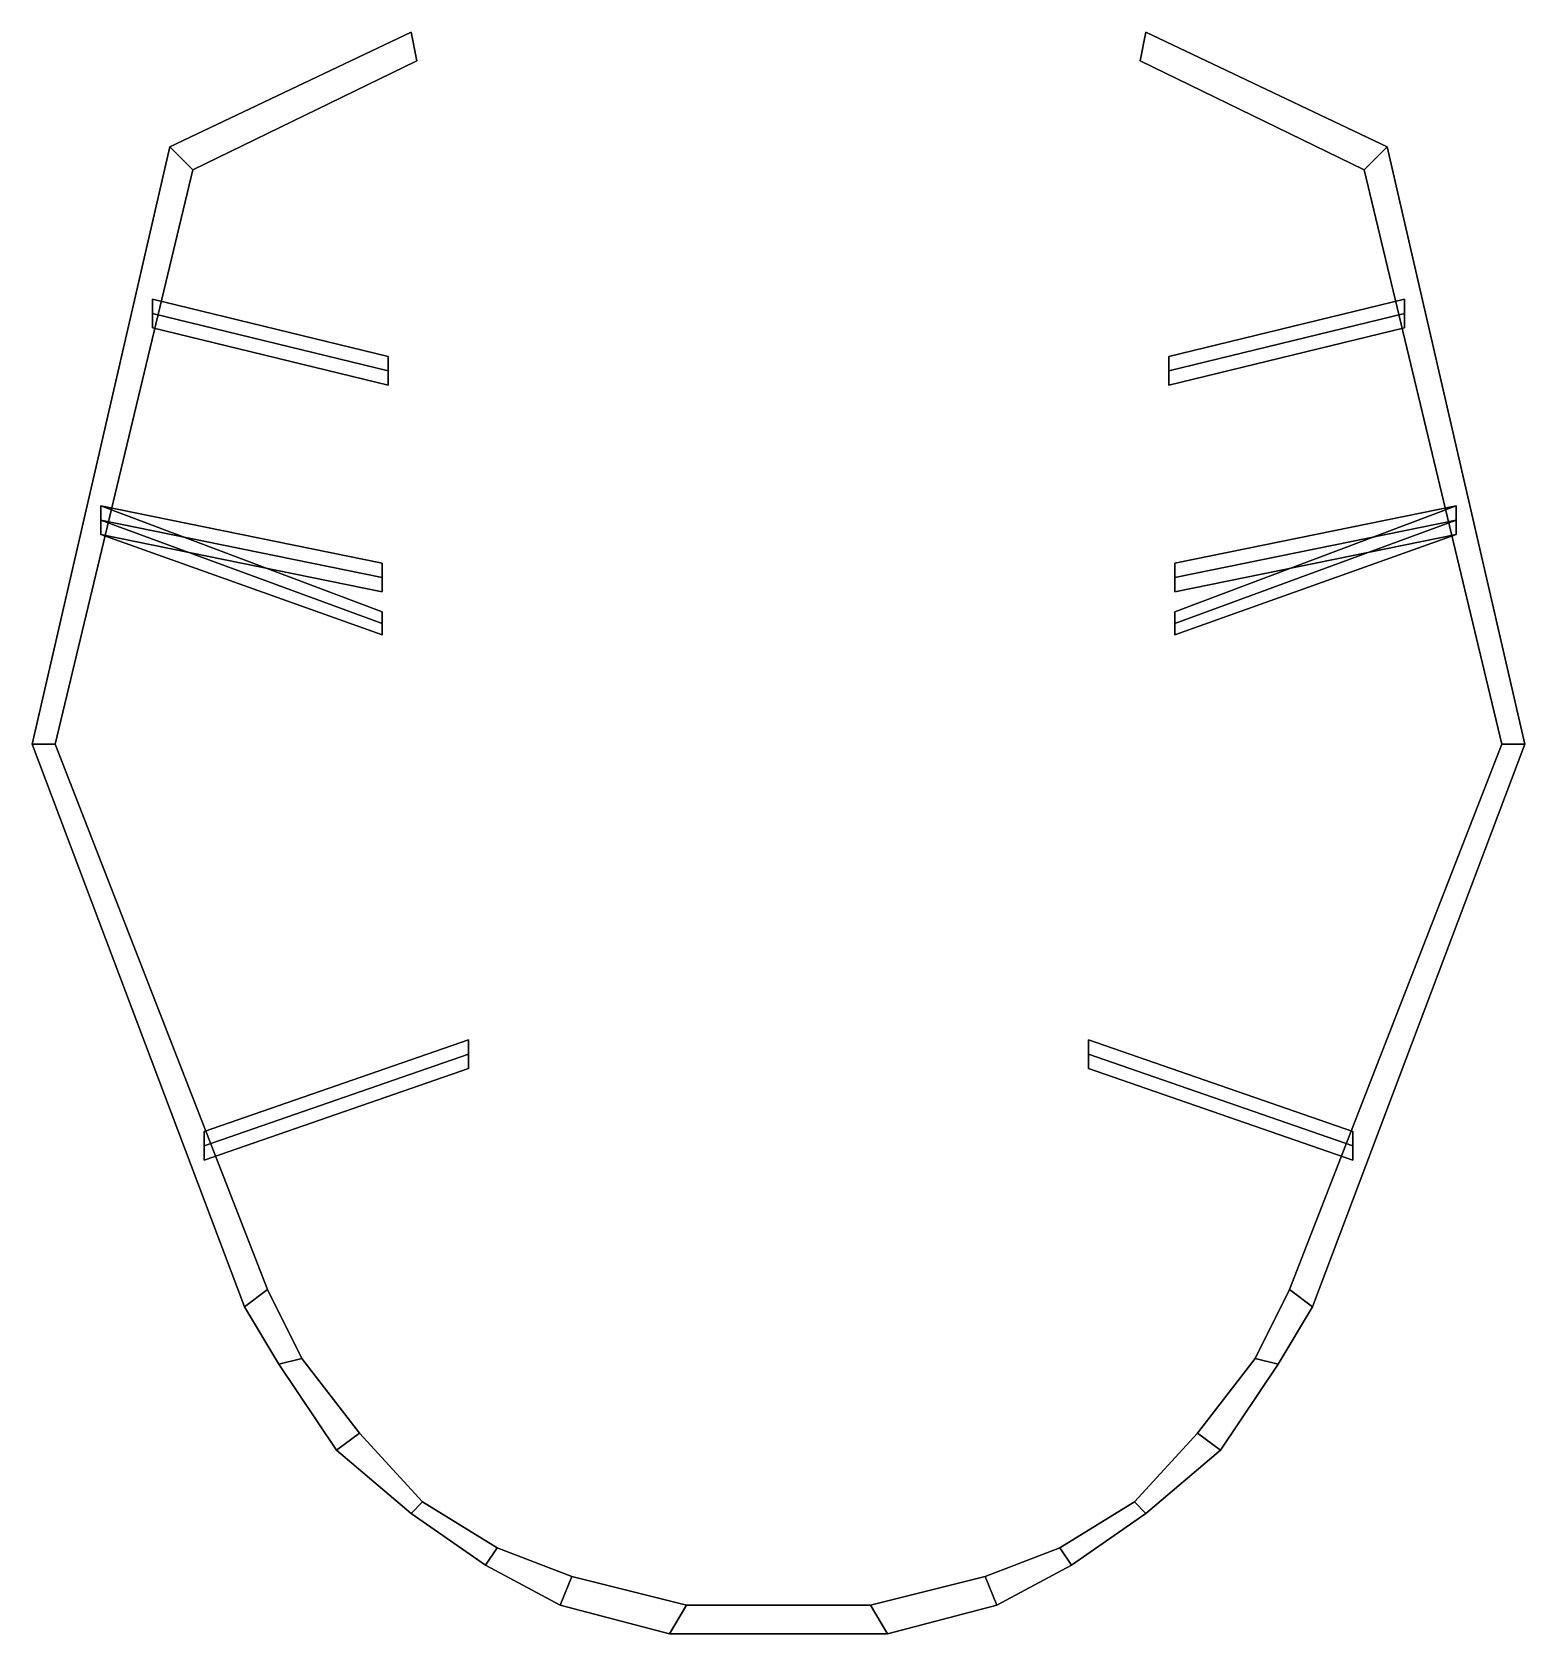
# Model space of a CAD drawing. Extents: x -1.3 to 1.3, y -1.65 to 1.14.
import ezdxf

# ---------------------------------------------------------------- set-up
doc = ezdxf.new("R2010")
doc.units = 0
doc.layers.add('SCREENS', color=4, linetype='CONTINUOUS')

msp = doc.modelspace()

# ---------------------------------------------------------------- linework, layer by layer
at = {"layer": 'SCREENS'}
for points in [[(-1.06, 0.94, 0.53), (-1.02, 0.9, 0.54), (-0.63, 1.09, 0.24), (-0.64, 1.14, 0.15)], [(-0.63, 1.09, 0.09), (-1.02, 0.9, 0.09), (-1.06, 0.94, 0.09), (-0.64, 1.14, 0.09)], [(-0.64, 1.14, 0.09), (-1.06, 0.94, 0.09), (-1.06, 0.94, 0.53), (-0.64, 1.14, 0.15)], [(-0.64, 1.14, 0.15), (-0.63, 1.09, 0.24), (-0.63, 1.09, 0.09), (-0.64, 1.14, 0.09)], [(1.06, 0.94, 0.09), (1.02, 0.9, 0.09), (0.63, 1.09, 0.09), (0.64, 1.14, 0.09)], [(0.63, 1.09, 0.24), (1.02, 0.9, 0.54), (1.06, 0.94, 0.53), (0.64, 1.14, 0.15)], [(0.64, 1.14, 0.09), (0.63, 1.09, 0.09), (0.63, 1.09, 0.24), (0.64, 1.14, 0.15)], [(0.64, 1.14, 0.15), (1.06, 0.94, 0.53), (1.06, 0.94, 0.09), (0.64, 1.14, 0.09)], [(-0.63, 1.09, 0.24), (-1.02, 0.9, 0.54), (-1.02, 0.9, 0.09), (-0.63, 1.09, 0.09)], [(0.63, 1.09, 0.09), (1.02, 0.9, 0.09), (1.02, 0.9, 0.54), (0.63, 1.09, 0.24)], [(-1.02, 0.9, 0.09), (-1.26, -0.1, 0.09), (-1.3, -0.1, 0.09), (-1.06, 0.94, 0.09)], [(-1.3, -0.1, 0.59), (-1.26, -0.1, 0.59), (-1.02, 0.9, 0.54), (-1.06, 0.94, 0.53)], [(-1.06, 0.94, 0.09), (-1.3, -0.1, 0.09), (-1.3, -0.1, 0.59), (-1.06, 0.94, 0.53)], [(1.3, -0.1, 0.09), (1.26, -0.1, 0.09), (1.02, 0.9, 0.09), (1.06, 0.94, 0.09)], [(1.02, 0.9, 0.54), (1.26, -0.1, 0.59), (1.3, -0.1, 0.59), (1.06, 0.94, 0.53)], [(1.06, 0.94, 0.53), (1.3, -0.1, 0.59), (1.3, -0.1, 0.09), (1.06, 0.94, 0.09)], [(-1.02, 0.9, 0.54), (-1.26, -0.1, 0.59), (-1.26, -0.1, 0.09), (-1.02, 0.9, 0.09)], [(1.02, 0.9, 0.09), (1.26, -0.1, 0.09), (1.26, -0.1, 0.59), (1.02, 0.9, 0.54)], [(-0.68, 0.55, 0.535), (-0.68, 0.575, 0.51), (-1.09, 0.675, 0.51), (-1.09, 0.65, 0.535)], [(-0.68, 0.575, 0.51), (-0.68, 0.55, 0.485), (-1.09, 0.65, 0.485), (-1.09, 0.675, 0.51)], [(0.68, 0.55, 0.485), (0.68, 0.575, 0.51), (1.09, 0.675, 0.51), (1.09, 0.65, 0.485)], [(0.68, 0.575, 0.51), (0.68, 0.55, 0.535), (1.09, 0.65, 0.535), (1.09, 0.675, 0.51)], [(-0.68, 0.525, 0.51), (-0.68, 0.55, 0.535), (-1.09, 0.65, 0.535), (-1.09, 0.625, 0.51)], [(-0.68, 0.55, 0.485), (-0.68, 0.525, 0.51), (-1.09, 0.625, 0.51), (-1.09, 0.65, 0.485)], [(0.68, 0.525, 0.51), (0.68, 0.55, 0.485), (1.09, 0.65, 0.485), (1.09, 0.625, 0.51)], [(0.68, 0.55, 0.535), (0.68, 0.525, 0.51), (1.09, 0.625, 0.51), (1.09, 0.65, 0.535)], [(-0.69, 0.19, 0.555), (-0.69, 0.215, 0.53), (-1.18, 0.315, 0.53), (-1.18, 0.29, 0.555)], [(-0.69, 0.215, 0.53), (-0.69, 0.19, 0.505), (-1.18, 0.29, 0.505), (-1.18, 0.315, 0.53)], [(-0.69, 0.13, 0.16), (-0.69, 0.11, 0.135), (-1.18, 0.29, 0.135), (-1.18, 0.315, 0.16)], [(-0.69, 0.11, 0.185), (-0.69, 0.13, 0.16), (-1.18, 0.315, 0.16), (-1.18, 0.29, 0.185)], [(0.69, 0.19, 0.505), (0.69, 0.215, 0.53), (1.18, 0.315, 0.53), (1.18, 0.29, 0.505)], [(0.69, 0.215, 0.53), (0.69, 0.19, 0.555), (1.18, 0.29, 0.555), (1.18, 0.315, 0.53)], [(0.69, 0.13, 0.16), (0.69, 0.11, 0.185), (1.18, 0.29, 0.185), (1.18, 0.315, 0.16)], [(0.69, 0.11, 0.135), (0.69, 0.13, 0.16), (1.18, 0.315, 0.16), (1.18, 0.29, 0.135)], [(-0.69, 0.165, 0.53), (-0.69, 0.19, 0.555), (-1.18, 0.29, 0.555), (-1.18, 0.265, 0.53)], [(-0.69, 0.19, 0.505), (-0.69, 0.165, 0.53), (-1.18, 0.265, 0.53), (-1.18, 0.29, 0.505)], [(-0.69, 0.11, 0.135), (-0.69, 0.09, 0.16), (-1.18, 0.265, 0.16), (-1.18, 0.29, 0.135)], [(-0.69, 0.09, 0.16), (-0.69, 0.11, 0.185), (-1.18, 0.29, 0.185), (-1.18, 0.265, 0.16)], [(0.69, 0.165, 0.53), (0.69, 0.19, 0.505), (1.18, 0.29, 0.505), (1.18, 0.265, 0.53)], [(0.69, 0.19, 0.555), (0.69, 0.165, 0.53), (1.18, 0.265, 0.53), (1.18, 0.29, 0.555)], [(0.69, 0.11, 0.185), (0.69, 0.09, 0.16), (1.18, 0.265, 0.16), (1.18, 0.29, 0.185)], [(0.69, 0.09, 0.16), (0.69, 0.11, 0.135), (1.18, 0.29, 0.135), (1.18, 0.265, 0.16)], [(-0.93, -1.08, 0.59), (-0.89, -1.05, 0.59), (-1.26, -0.1, 0.59), (-1.3, -0.1, 0.59)], [(-1.26, -0.1, 0.09), (-0.89, -1.05, 0.09), (-0.93, -1.08, 0.09), (-1.3, -0.1, 0.09)], [(-1.3, -0.1, 0.09), (-0.93, -1.08, 0.09), (-0.93, -1.08, 0.59), (-1.3, -0.1, 0.59)], [(-1.26, -0.1, 0.59), (-0.89, -1.05, 0.59), (-0.89, -1.05, 0.09), (-1.26, -0.1, 0.09)], [(0.93, -1.08, 0.09), (0.89, -1.05, 0.09), (1.26, -0.1, 0.09), (1.3, -0.1, 0.09)], [(1.26, -0.1, 0.59), (0.89, -1.05, 0.59), (0.93, -1.08, 0.59), (1.3, -0.1, 0.59)], [(1.26, -0.1, 0.09), (0.89, -1.05, 0.09), (0.89, -1.05, 0.59), (1.26, -0.1, 0.59)], [(1.3, -0.1, 0.59), (0.93, -1.08, 0.59), (0.93, -1.08, 0.09), (1.3, -0.1, 0.09)], [(-0.54, -0.64, 0.575), (-0.54, -0.615, 0.55), (-1, -0.775, 0.55), (-1, -0.8, 0.575)], [(-0.54, -0.615, 0.55), (-0.54, -0.64, 0.525), (-1, -0.8, 0.525), (-1, -0.775, 0.55)], [(-0.54, -0.665, 0.55), (-0.54, -0.64, 0.575), (-1, -0.8, 0.575), (-1, -0.825, 0.55)], [(-0.54, -0.64, 0.525), (-0.54, -0.665, 0.55), (-1, -0.825, 0.55), (-1, -0.8, 0.525)], [(0.54, -0.64, 0.525), (0.54, -0.615, 0.55), (1, -0.775, 0.55), (1, -0.8, 0.525)], [(0.54, -0.615, 0.55), (0.54, -0.64, 0.575), (1, -0.8, 0.575), (1, -0.775, 0.55)], [(0.54, -0.665, 0.55), (0.54, -0.64, 0.525), (1, -0.8, 0.525), (1, -0.825, 0.55)], [(0.54, -0.64, 0.575), (0.54, -0.665, 0.55), (1, -0.825, 0.55), (1, -0.8, 0.575)], [(-0.89, -1.05, 0.09), (-0.83, -1.17, 0.09), (-0.87, -1.18, 0.09), (-0.93, -1.08, 0.09)], [(-0.87, -1.18, 0.59), (-0.83, -1.17, 0.59), (-0.89, -1.05, 0.59), (-0.93, -1.08, 0.59)], [(-0.89, -1.05, 0.59), (-0.83, -1.17, 0.59), (-0.83, -1.17, 0.09), (-0.89, -1.05, 0.09)], [(0.89, -1.05, 0.09), (0.83, -1.17, 0.09), (0.83, -1.17, 0.59), (0.89, -1.05, 0.59)], [(0.87, -1.18, 0.09), (0.83, -1.17, 0.09), (0.89, -1.05, 0.09), (0.93, -1.08, 0.09)], [(0.89, -1.05, 0.59), (0.83, -1.17, 0.59), (0.87, -1.18, 0.59), (0.93, -1.08, 0.59)], [(-0.93, -1.08, 0.09), (-0.87, -1.18, 0.09), (-0.87, -1.18, 0.59), (-0.93, -1.08, 0.59)], [(0.93, -1.08, 0.59), (0.87, -1.18, 0.59), (0.87, -1.18, 0.09), (0.93, -1.08, 0.09)], [(-0.83, -1.17, 0.09), (-0.73, -1.3, 0.09), (-0.77, -1.33, 0.09), (-0.87, -1.18, 0.09)], [(-0.77, -1.33, 0.59), (-0.73, -1.3, 0.59), (-0.83, -1.17, 0.59), (-0.87, -1.18, 0.59)], [(-0.83, -1.17, 0.59), (-0.73, -1.3, 0.59), (-0.73, -1.3, 0.09), (-0.83, -1.17, 0.09)], [(0.77, -1.33, 0.09), (0.73, -1.3, 0.09), (0.83, -1.17, 0.09), (0.87, -1.18, 0.09)], [(0.83, -1.17, 0.59), (0.73, -1.3, 0.59), (0.77, -1.33, 0.59), (0.87, -1.18, 0.59)], [(0.83, -1.17, 0.09), (0.73, -1.3, 0.09), (0.73, -1.3, 0.59), (0.83, -1.17, 0.59)], [(-0.87, -1.18, 0.09), (-0.77, -1.33, 0.09), (-0.77, -1.33, 0.59), (-0.87, -1.18, 0.59)], [(0.87, -1.18, 0.59), (0.77, -1.33, 0.59), (0.77, -1.33, 0.09), (0.87, -1.18, 0.09)], [(-0.73, -1.3, 0.09), (-0.62, -1.42, 0.09), (-0.64, -1.44, 0.09), (-0.77, -1.33, 0.09)], [(-0.64, -1.44, 0.59), (-0.62, -1.42, 0.59), (-0.73, -1.3, 0.59), (-0.77, -1.33, 0.59)], [(-0.73, -1.3, 0.59), (-0.62, -1.42, 0.59), (-0.62, -1.42, 0.09), (-0.73, -1.3, 0.09)], [(0.64, -1.44, 0.09), (0.62, -1.42, 0.09), (0.73, -1.3, 0.09), (0.77, -1.33, 0.09)], [(0.73, -1.3, 0.09), (0.62, -1.42, 0.09), (0.62, -1.42, 0.59), (0.73, -1.3, 0.59)], [(0.73, -1.3, 0.59), (0.62, -1.42, 0.59), (0.64, -1.44, 0.59), (0.77, -1.33, 0.59)], [(-0.77, -1.33, 0.09), (-0.64, -1.44, 0.09), (-0.64, -1.44, 0.59), (-0.77, -1.33, 0.59)], [(0.77, -1.33, 0.59), (0.64, -1.44, 0.59), (0.64, -1.44, 0.09), (0.77, -1.33, 0.09)], [(-0.62, -1.42, 0.09), (-0.49, -1.5, 0.09), (-0.51, -1.53, 0.09), (-0.64, -1.44, 0.09)], [(-0.51, -1.53, 0.59), (-0.49, -1.5, 0.59), (-0.62, -1.42, 0.59), (-0.64, -1.44, 0.59)], [(-0.62, -1.42, 0.59), (-0.49, -1.5, 0.59), (-0.49, -1.5, 0.09), (-0.62, -1.42, 0.09)], [(0.51, -1.53, 0.09), (0.49, -1.5, 0.09), (0.62, -1.42, 0.09), (0.64, -1.44, 0.09)], [(0.62, -1.42, 0.09), (0.49, -1.5, 0.09), (0.49, -1.5, 0.59), (0.62, -1.42, 0.59)], [(0.62, -1.42, 0.59), (0.49, -1.5, 0.59), (0.51, -1.53, 0.59), (0.64, -1.44, 0.59)], [(-0.64, -1.44, 0.09), (-0.51, -1.53, 0.09), (-0.51, -1.53, 0.59), (-0.64, -1.44, 0.59)], [(0.64, -1.44, 0.59), (0.51, -1.53, 0.59), (0.51, -1.53, 0.09), (0.64, -1.44, 0.09)], [(-0.38, -1.6, 0.59), (-0.36, -1.55, 0.59), (-0.49, -1.5, 0.59), (-0.51, -1.53, 0.59)], [(-0.49, -1.5, 0.09), (-0.36, -1.55, 0.09), (-0.38, -1.6, 0.09), (-0.51, -1.53, 0.09)], [(-0.49, -1.5, 0.59), (-0.36, -1.55, 0.59), (-0.36, -1.55, 0.09), (-0.49, -1.5, 0.09)], [(0.38, -1.6, 0.09), (0.36, -1.55, 0.09), (0.49, -1.5, 0.09), (0.51, -1.53, 0.09)], [(0.49, -1.5, 0.09), (0.36, -1.55, 0.09), (0.36, -1.55, 0.59), (0.49, -1.5, 0.59)], [(0.49, -1.5, 0.59), (0.36, -1.55, 0.59), (0.38, -1.6, 0.59), (0.51, -1.53, 0.59)], [(-0.51, -1.53, 0.09), (-0.38, -1.6, 0.09), (-0.38, -1.6, 0.59), (-0.51, -1.53, 0.59)], [(0.51, -1.53, 0.59), (0.38, -1.6, 0.59), (0.38, -1.6, 0.09), (0.51, -1.53, 0.09)], [(-0.36, -1.55, 0.09), (-0.16, -1.6, 0.09), (-0.19, -1.65, 0.09), (-0.38, -1.6, 0.09)], [(-0.19, -1.65, 0.59), (-0.16, -1.6, 0.59), (-0.36, -1.55, 0.59), (-0.38, -1.6, 0.59)], [(-0.36, -1.55, 0.59), (-0.16, -1.6, 0.59), (-0.16, -1.6, 0.09), (-0.36, -1.55, 0.09)], [(0.19, -1.65, 0.09), (0.16, -1.6, 0.09), (0.36, -1.55, 0.09), (0.38, -1.6, 0.09)], [(0.36, -1.55, 0.09), (0.16, -1.6, 0.09), (0.16, -1.6, 0.59), (0.36, -1.55, 0.59)], [(0.36, -1.55, 0.59), (0.16, -1.6, 0.59), (0.19, -1.65, 0.59), (0.38, -1.6, 0.59)], [(-0.38, -1.6, 0.09), (-0.19, -1.65, 0.09), (-0.19, -1.65, 0.59), (-0.38, -1.6, 0.59)], [(0.19, -1.65, 0.59), (0.16, -1.6, 0.59), (-0.16, -1.6, 0.59), (-0.19, -1.65, 0.59)], [(-0.16, -1.6, 0.09), (0.16, -1.6, 0.09), (0.19, -1.65, 0.09), (-0.19, -1.65, 0.09)], [(-0.16, -1.6, 0.59), (0.16, -1.6, 0.59), (0.16, -1.6, 0.09), (-0.16, -1.6, 0.09)], [(0.38, -1.6, 0.59), (0.19, -1.65, 0.59), (0.19, -1.65, 0.09), (0.38, -1.6, 0.09)], [(-0.19, -1.65, 0.09), (0.19, -1.65, 0.09), (0.19, -1.65, 0.59), (-0.19, -1.65, 0.59)]]:
    msp.add_3dface(points, dxfattribs=at)

doc.saveas('drawing.dxf')
